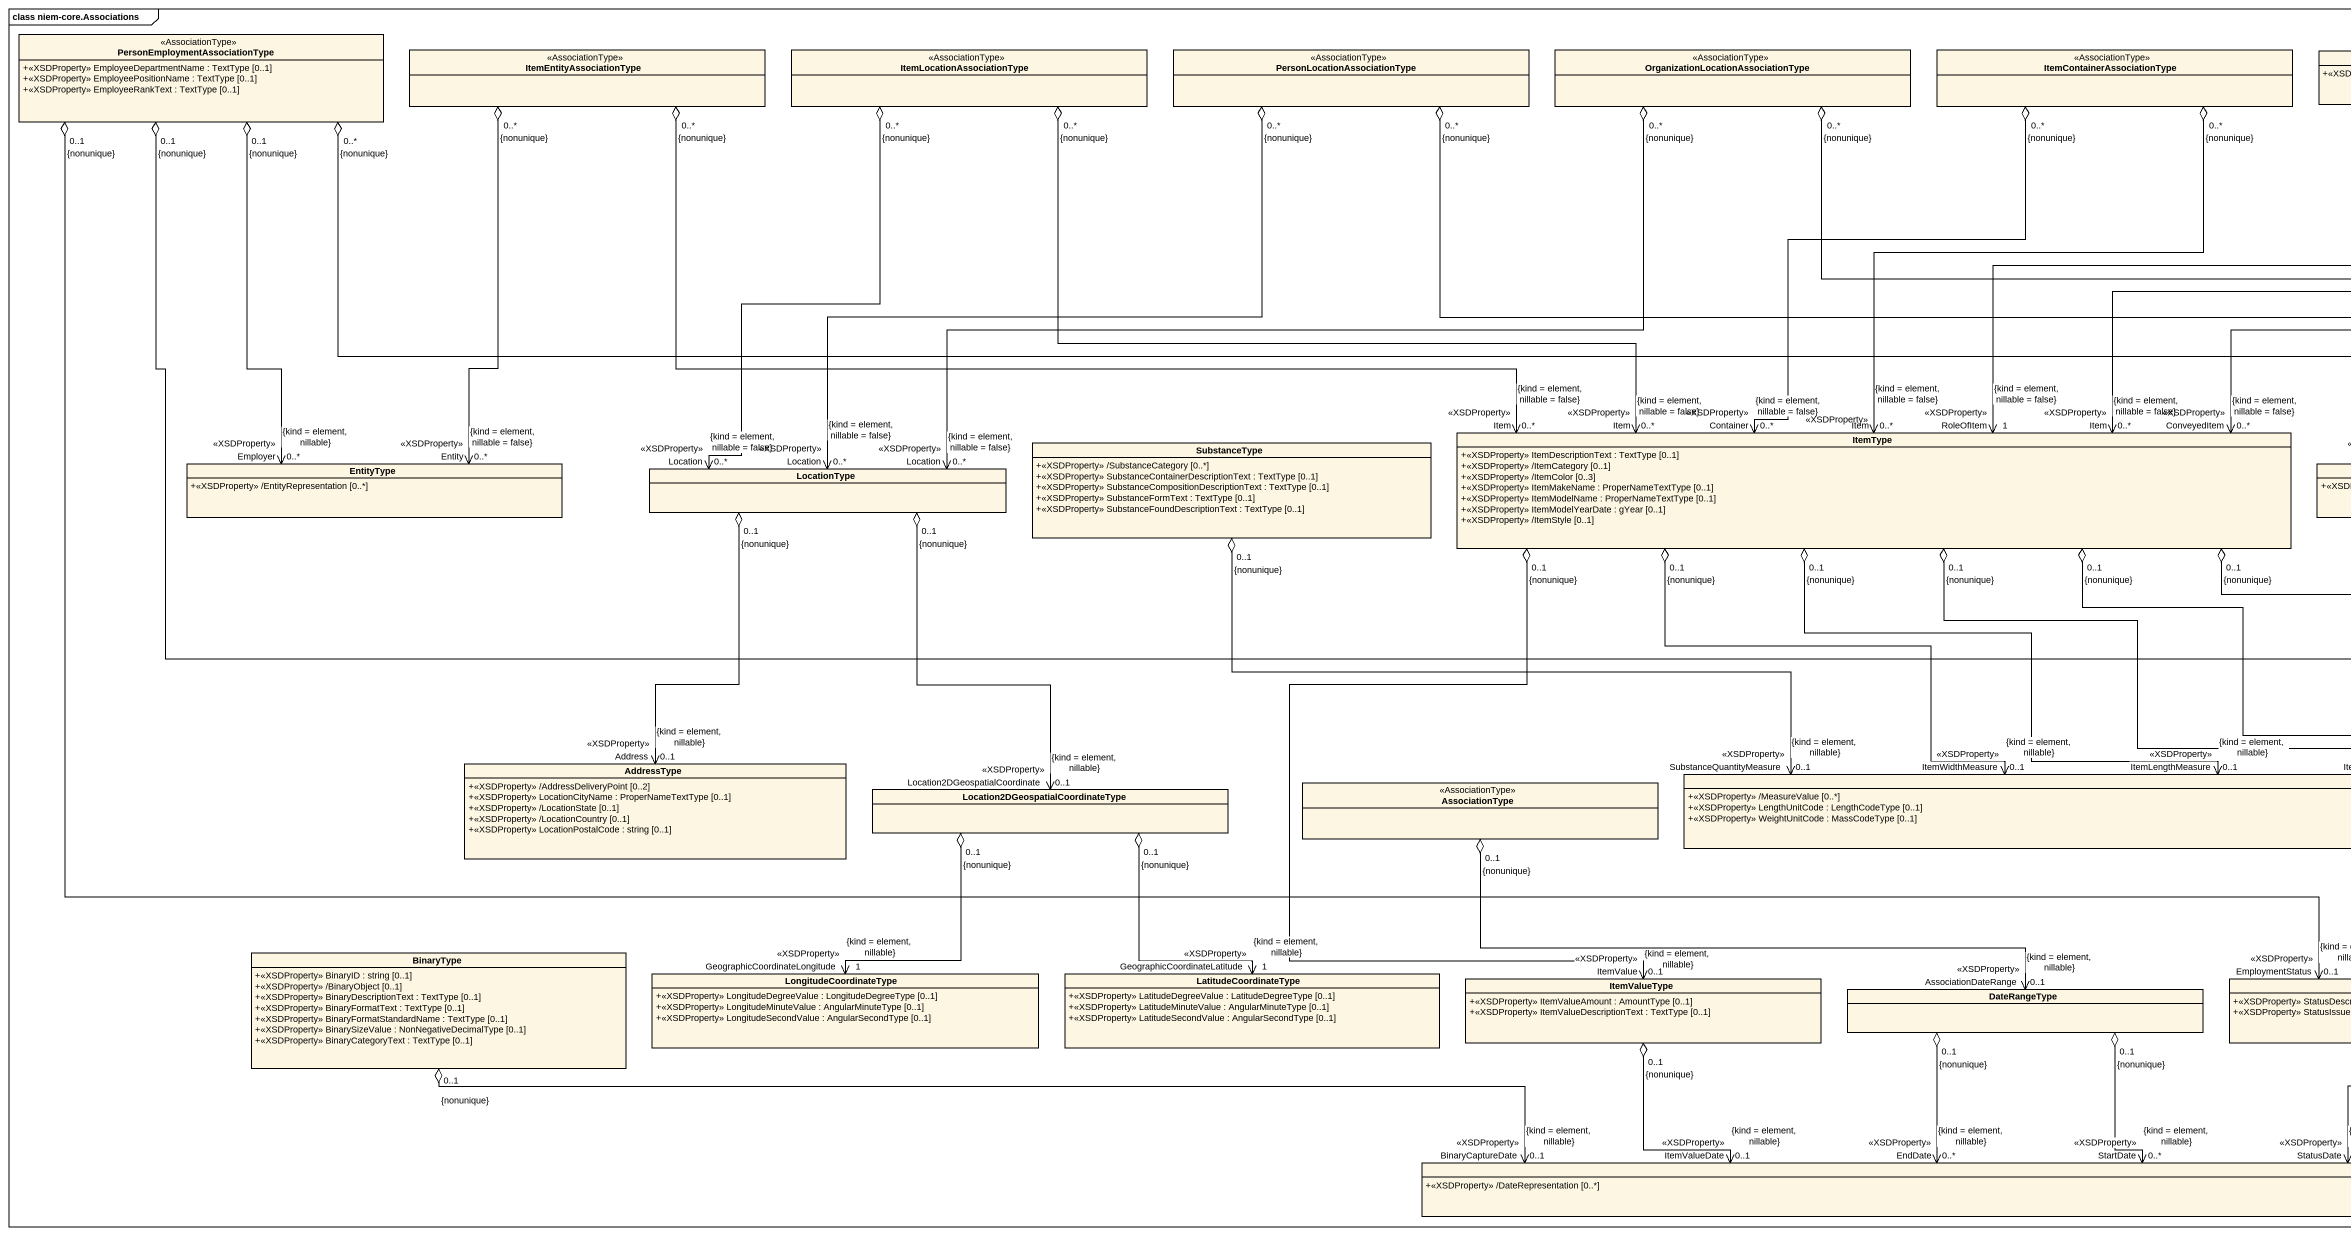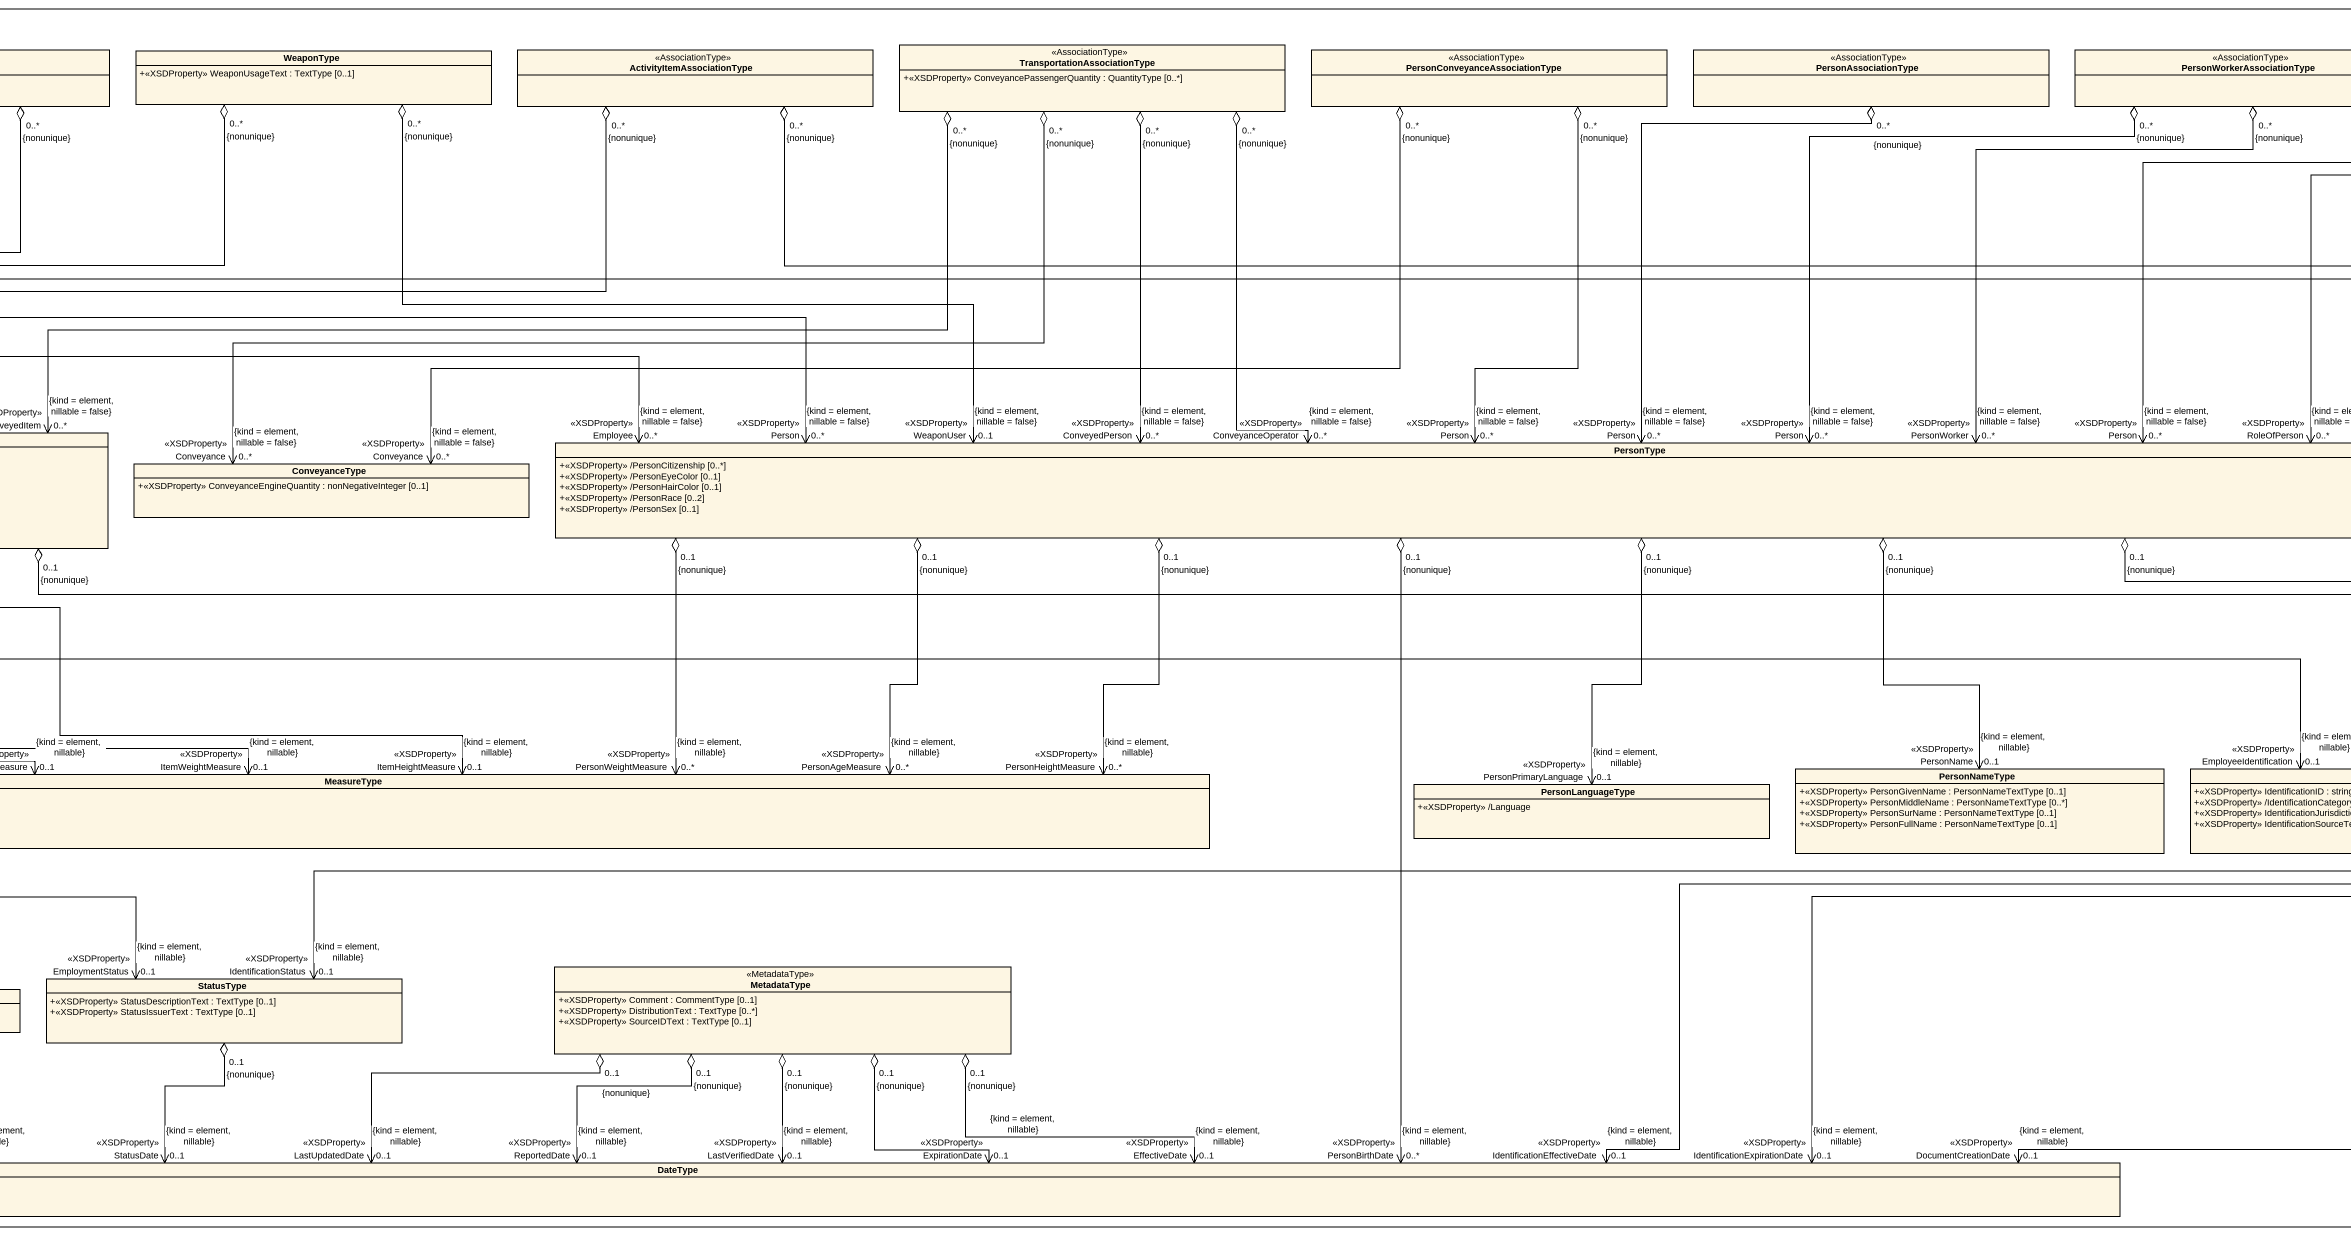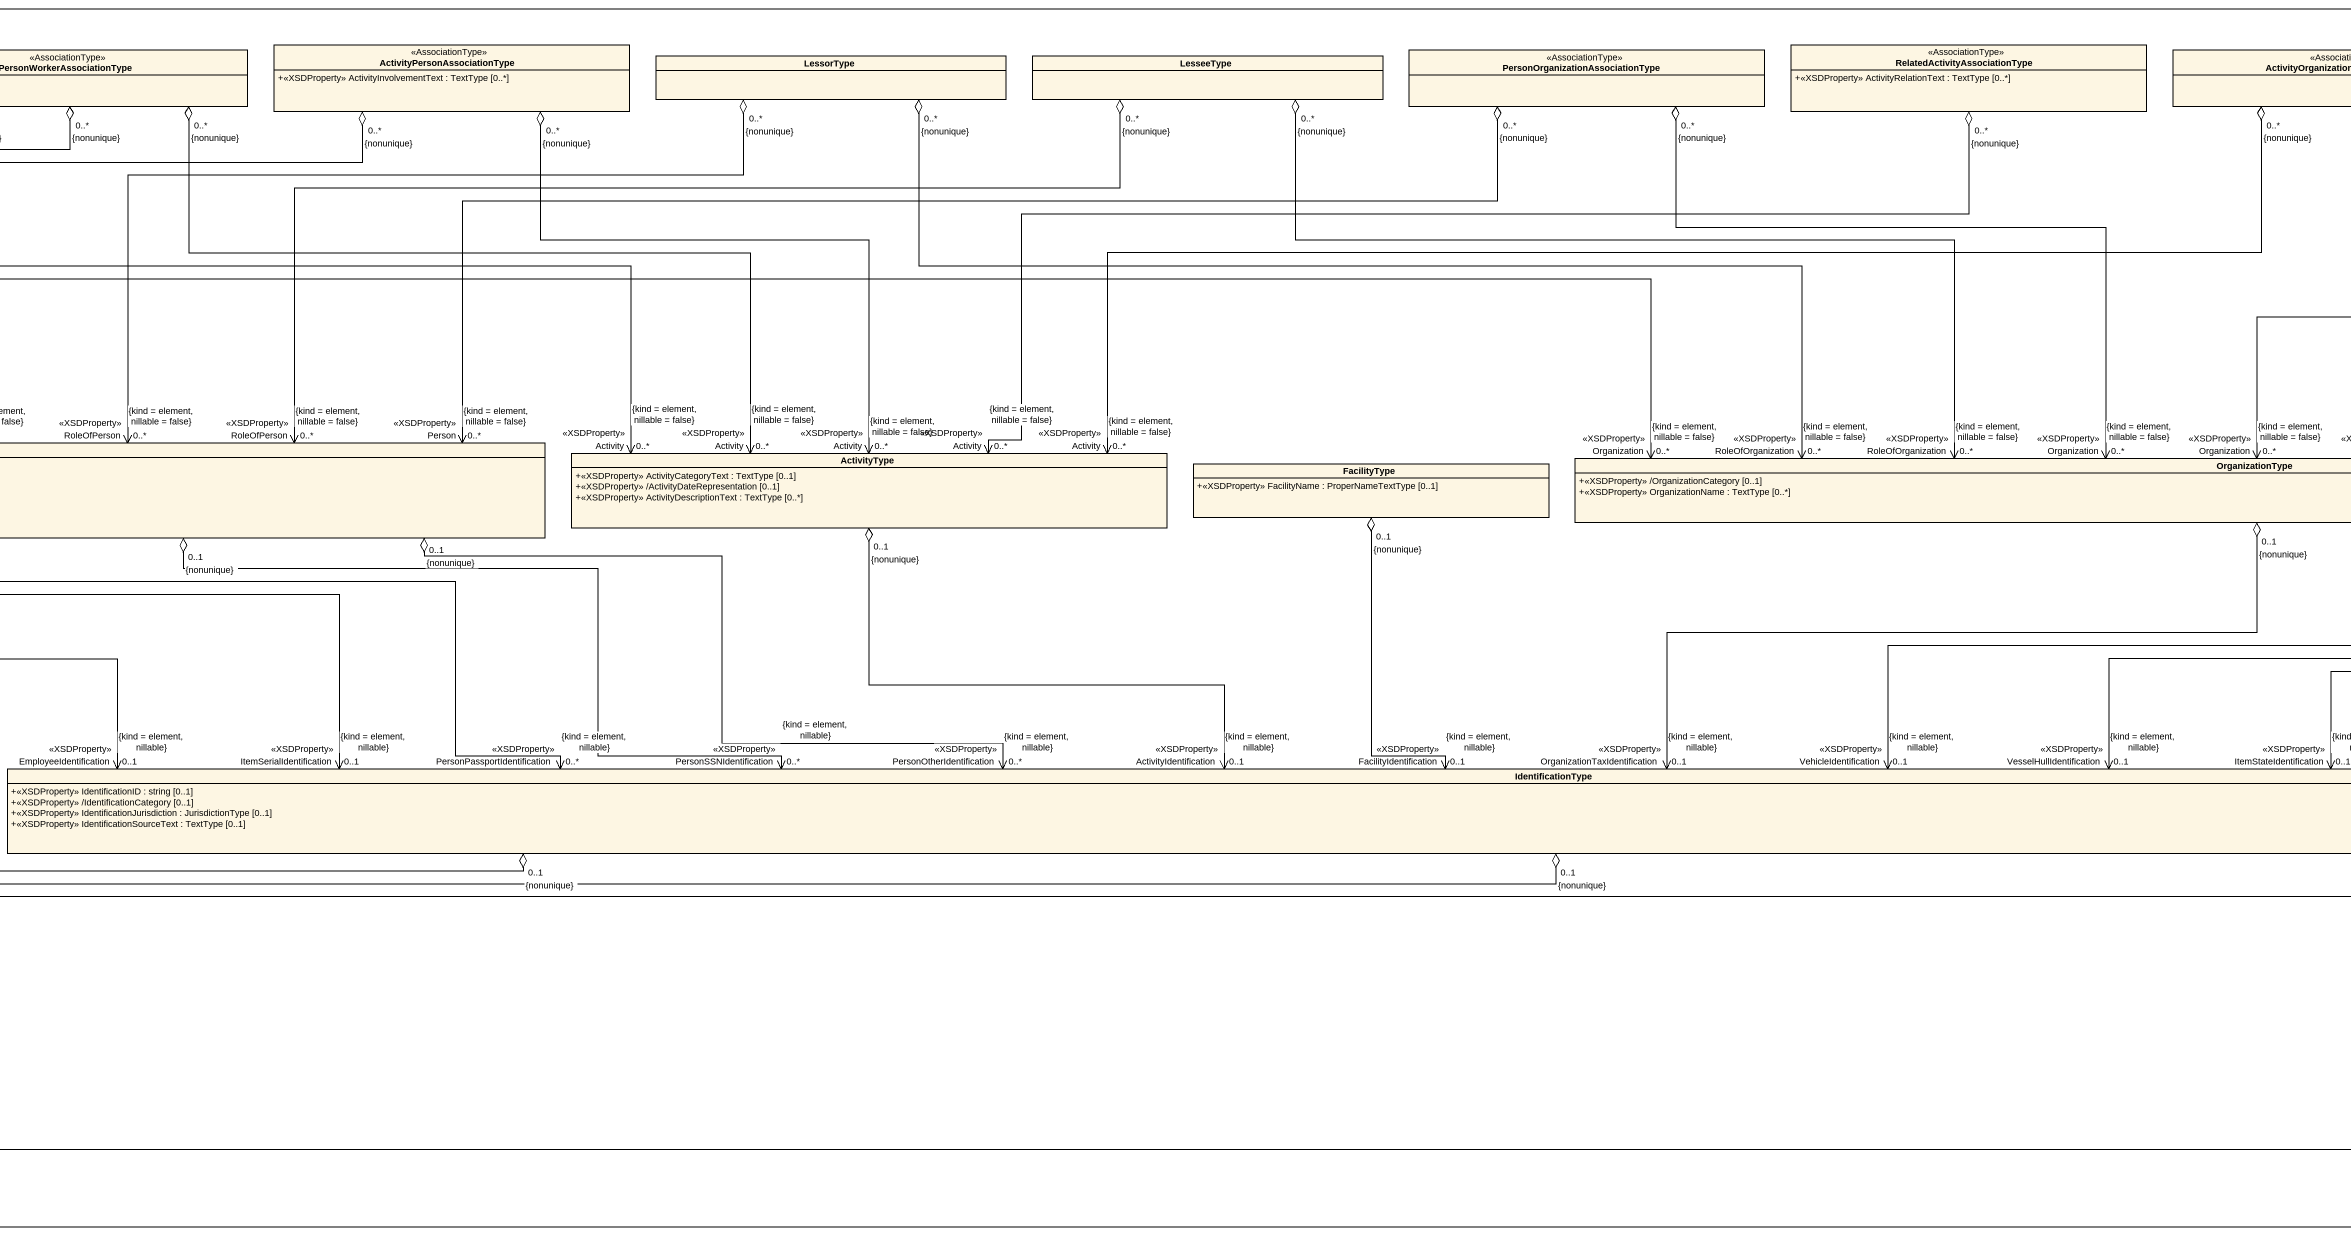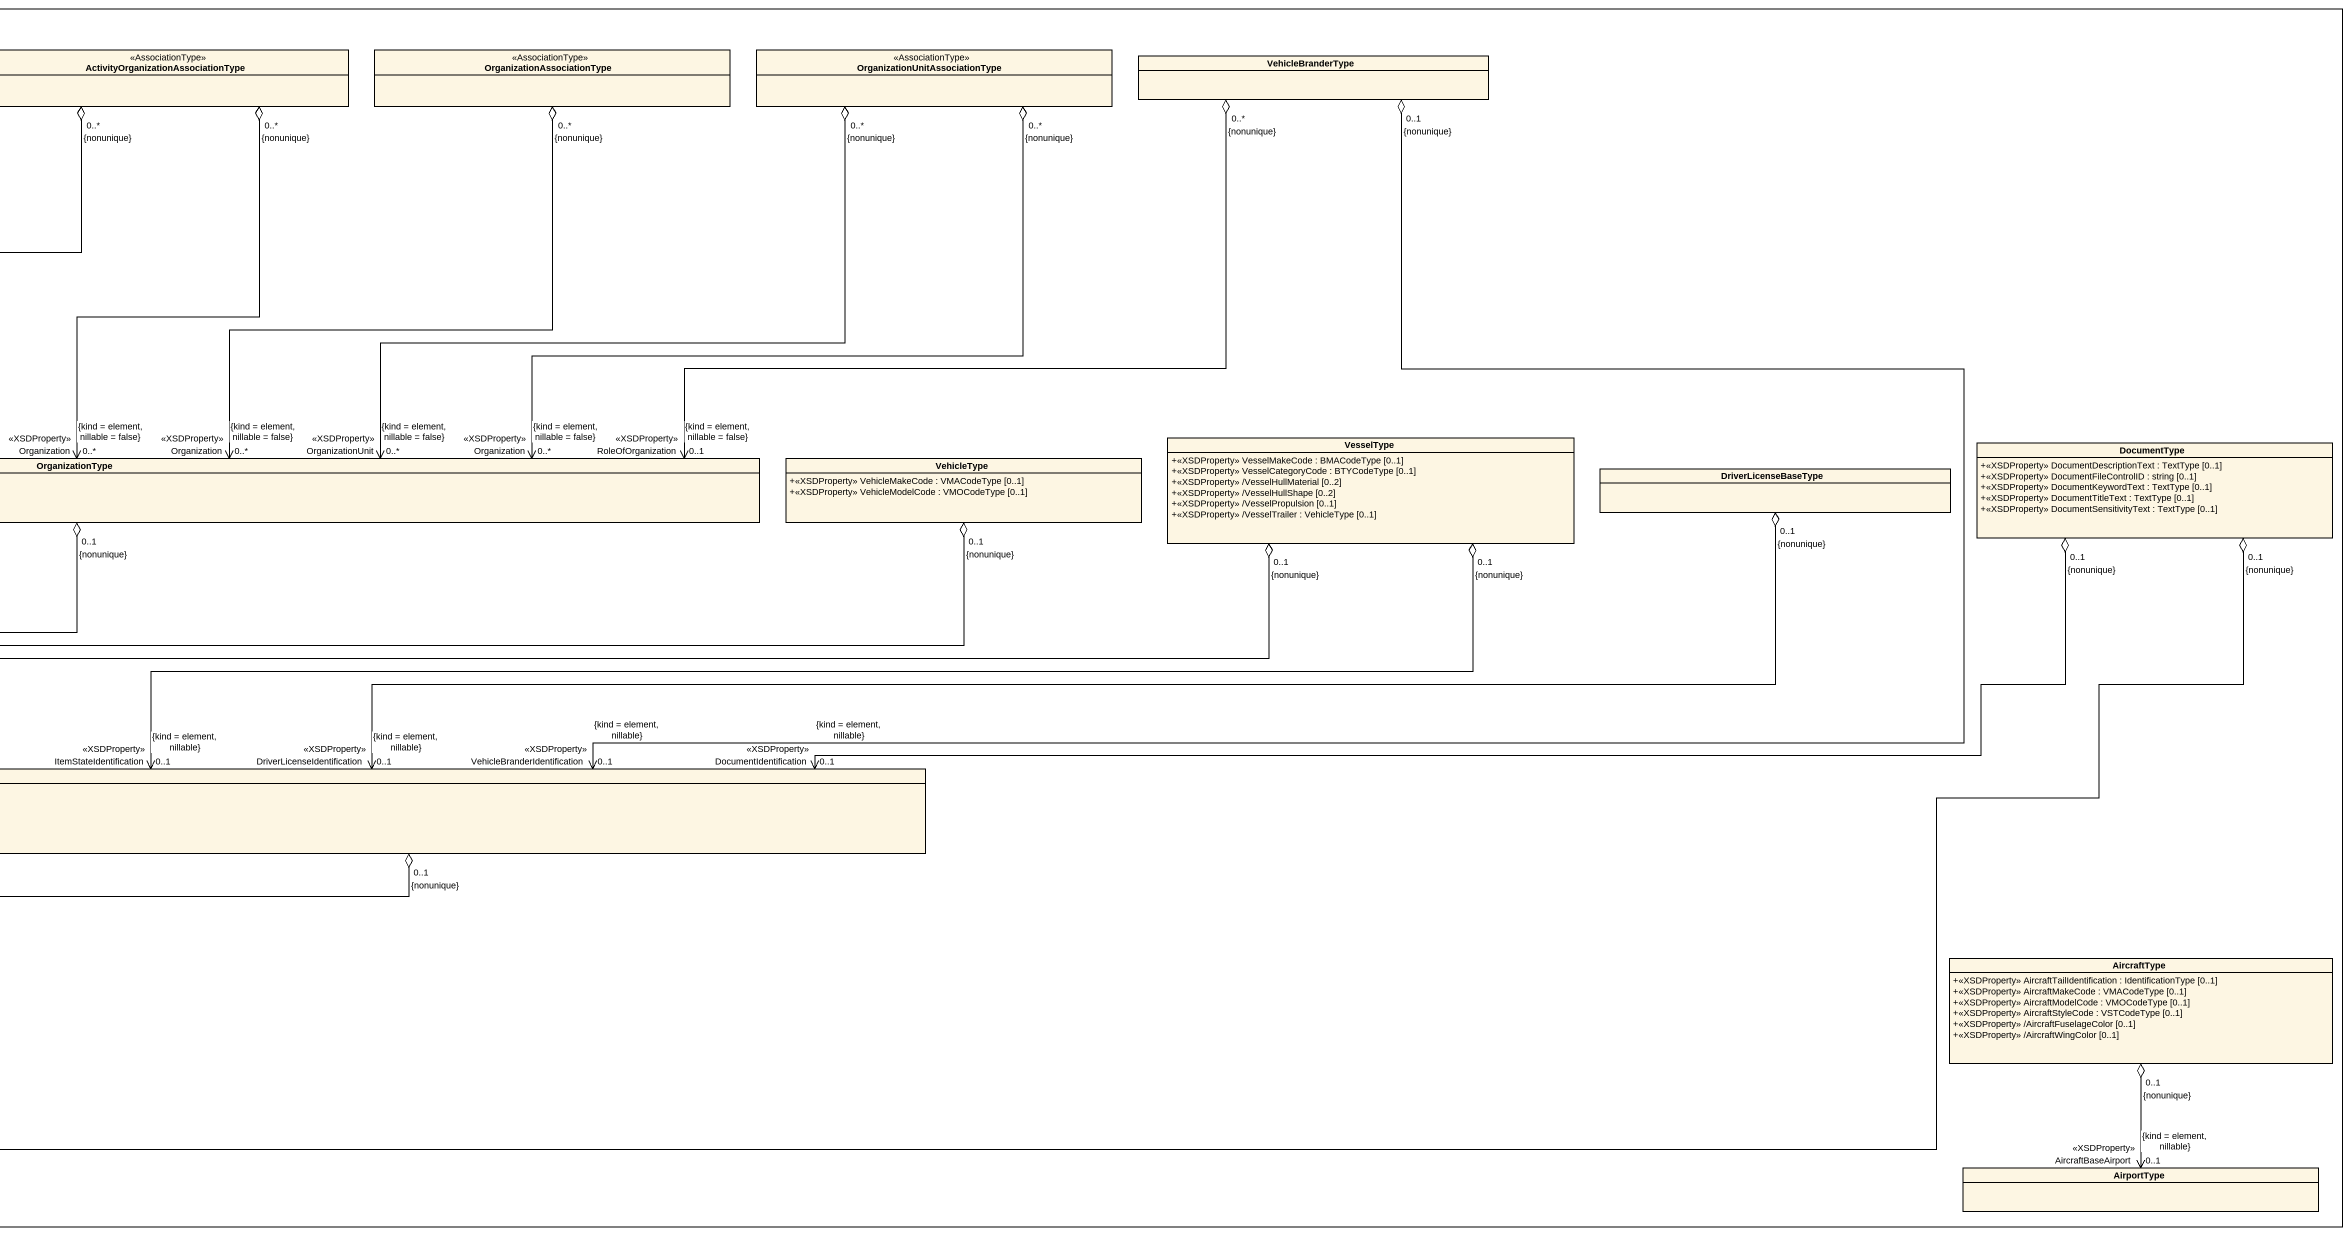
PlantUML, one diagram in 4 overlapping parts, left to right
@startuml
mainframe class niem-core.Associations
hide circle
hide empty members
skinparam classAttributeIconSize 0
class "PersonEmploymentAssociationType" as PersonEmploymentAssociationT <<AssociationType>> {
  +<<XSDProperty>> EmployeeDepartmentName : TextType [0..1]
  +<<XSDProperty>> EmployeePositionName : TextType [0..1]
  +<<XSDProperty>> EmployeeRankText : TextType [0..1]
}
class ItemEntityAssociationType <<AssociationType>>
class ItemLocationAssociationType <<AssociationType>>
class "PersonLocationAssociationType" as PersonLocationAssociationTyp <<AssociationType>>
class "OrganizationLocationAssociationType" as OrganizationLocationAssociat <<AssociationType>>
class ItemContainerAssociationType <<AssociationType>>
class WeaponType {
  +<<XSDProperty>> WeaponUsageText : TextType [0..1]
}
class ActivityItemAssociationType <<AssociationType>>
class "TransportationAssociationType" as TransportationAssociationTyp <<AssociationType>> {
  +<<XSDProperty>> ConveyancePassengerQuantity : QuantityType [0..*]
}
class "PersonConveyanceAssociationType" as PersonConveyanceAssociationT <<AssociationType>>
class PersonAssociationType <<AssociationType>>
class PersonWorkerAssociationType <<AssociationType>>
class "ActivityPersonAssociationType" as ActivityPersonAssociationTyp <<AssociationType>> {
  +<<XSDProperty>> ActivityInvolvementText : TextType [0..*]
}
class LessorType
class LesseeType
class "PersonOrganizationAssociationType" as PersonOrganizationAssociatio <<AssociationType>>
class "RelatedActivityAssociationType" as RelatedActivityAssociationTy <<AssociationType>> {
  +<<XSDProperty>> ActivityRelationText : TextType [0..*]
}
class "ActivityOrganizationAssociationType" as ActivityOrganizationAssociat <<AssociationType>>
class OrganizationAssociationType <<AssociationType>>
class "OrganizationUnitAssociationType" as OrganizationUnitAssociationT <<AssociationType>>
class VehicleBranderType
class EntityType {
  +<<XSDProperty>> /EntityRepresentation [0..*]
}
class LocationType
class SubstanceType {
  +<<XSDProperty>> /SubstanceCategory [0..*]
  +<<XSDProperty>> SubstanceContainerDescriptionText : TextType [0..1]
  +<<XSDProperty>> SubstanceCompositionDescriptionText : TextType [0..1]
  +<<XSDProperty>> SubstanceFormText : TextType [0..1]
  +<<XSDProperty>> SubstanceFoundDescriptionText : TextType [0..1]
}
class ItemType {
  +<<XSDProperty>> ItemDescriptionText : TextType [0..1]
  +<<XSDProperty>> /ItemCategory [0..1]
  +<<XSDProperty>> /ItemColor [0..3]
  +<<XSDProperty>> ItemMakeName : ProperNameTextType [0..1]
  +<<XSDProperty>> ItemModelName : ProperNameTextType [0..1]
  +<<XSDProperty>> ItemModelYearDate : gYear [0..1]
  +<<XSDProperty>> /ItemStyle [0..1]
}
class ConveyanceType {
  +<<XSDProperty>> ConveyanceEngineQuantity : nonNegativeInteger [0..1]
}
class PersonType {
  +<<XSDProperty>> /PersonCitizenship [0..*]
  +<<XSDProperty>> /PersonEyeColor [0..1]
  +<<XSDProperty>> /PersonHairColor [0..1]
  +<<XSDProperty>> /PersonRace [0..2]
  +<<XSDProperty>> /PersonSex [0..1]
}
class ActivityType {
  +<<XSDProperty>> ActivityCategoryText : TextType [0..1]
  +<<XSDProperty>> /ActivityDateRepresentation [0..1]
  +<<XSDProperty>> ActivityDescriptionText : TextType [0..*]
}
class FacilityType {
  +<<XSDProperty>> FacilityName : ProperNameTextType [0..1]
}
class OrganizationType {
  +<<XSDProperty>> /OrganizationCategory [0..1]
  +<<XSDProperty>> OrganizationName : TextType [0..*]
}
class VehicleType {
  +<<XSDProperty>> VehicleMakeCode : VMACodeType [0..1]
  +<<XSDProperty>> VehicleModelCode : VMOCodeType [0..1]
}
class VesselType {
  +<<XSDProperty>> VesselMakeCode : BMACodeType [0..1]
  +<<XSDProperty>> VesselCategoryCode : BTYCodeType [0..1]
  +<<XSDProperty>> /VesselHullMaterial [0..2]
  +<<XSDProperty>> /VesselHullShape [0..2]
  +<<XSDProperty>> /VesselPropulsion [0..1]
  +<<XSDProperty>> /VesselTrailer : VehicleType [0..1]
}
class DriverLicenseBaseType
class DocumentType {
  +<<XSDProperty>> DocumentDescriptionText : TextType [0..1]
  +<<XSDProperty>> DocumentFileControlID : string [0..1]
  +<<XSDProperty>> DocumentKeywordText : TextType [0..1]
  +<<XSDProperty>> DocumentTitleText : TextType [0..1]
  +<<XSDProperty>> DocumentSensitivityText : TextType [0..1]
}
class AddressType {
  +<<XSDProperty>> /AddressDeliveryPoint [0..2]
  +<<XSDProperty>> LocationCityName : ProperNameTextType [0..1]
  +<<XSDProperty>> /LocationState [0..1]
  +<<XSDProperty>> /LocationCountry [0..1]
  +<<XSDProperty>> LocationPostalCode : string [0..1]
}
class MeasureType {
  +<<XSDProperty>> /MeasureValue [0..*]
  +<<XSDProperty>> LengthUnitCode : LengthCodeType [0..1]
  +<<XSDProperty>> WeightUnitCode : MassCodeType [0..1]
}
class PersonNameType {
  +<<XSDProperty>> PersonGivenName : PersonNameTextType [0..1]
  +<<XSDProperty>> PersonMiddleName : PersonNameTextType [0..*]
  +<<XSDProperty>> PersonSurName : PersonNameTextType [0..1]
  +<<XSDProperty>> PersonFullName : PersonNameTextType [0..1]
}
class IdentificationType {
  +<<XSDProperty>> IdentificationID : string [0..1]
  +<<XSDProperty>> /IdentificationCategory [0..1]
  +<<XSDProperty>> IdentificationJurisdiction : JurisdictionType [0..1]
  +<<XSDProperty>> IdentificationSourceText : TextType [0..1]
}
class "Location2DGeospatialCoordinateType" as Location2DGeospatialCoordina
class AssociationType <<AssociationType>>
class PersonLanguageType {
  +<<XSDProperty>> /Language
}
class BinaryType {
  +<<XSDProperty>> BinaryID : string [0..1]
  +<<XSDProperty>> /BinaryObject [0..1]
  +<<XSDProperty>> BinaryDescriptionText : TextType [0..1]
  +<<XSDProperty>> BinaryFormatText : TextType [0..1]
  +<<XSDProperty>> BinaryFormatStandardName : TextType [0..1]
  +<<XSDProperty>> BinarySizeValue : NonNegativeDecimalType [0..1]
  +<<XSDProperty>> BinaryCategoryText : TextType [0..1]
}
class MetadataType <<MetadataType>> {
  +<<XSDProperty>> Comment : CommentType [0..1]
  +<<XSDProperty>> DistributionText : TextType [0..*]
  +<<XSDProperty>> SourceIDText : TextType [0..1]
}
class AircraftType {
  +<<XSDProperty>> AircraftTailIdentification : IdentificationType [0..1]
  +<<XSDProperty>> AircraftMakeCode : VMACodeType [0..1]
  +<<XSDProperty>> AircraftModelCode : VMOCodeType [0..1]
  +<<XSDProperty>> AircraftStyleCode : VSTCodeType [0..1]
  +<<XSDProperty>> /AircraftFuselageColor [0..1]
  +<<XSDProperty>> /AircraftWingColor [0..1]
}
class LongitudeCoordinateType {
  +<<XSDProperty>> LongitudeDegreeValue : LongitudeDegreeType [0..1]
  +<<XSDProperty>> LongitudeMinuteValue : AngularMinuteType [0..1]
  +<<XSDProperty>> LongitudeSecondValue : AngularSecondType [0..1]
}
class LatitudeCoordinateType {
  +<<XSDProperty>> LatitudeDegreeValue : LatitudeDegreeType [0..1]
  +<<XSDProperty>> LatitudeMinuteValue : AngularMinuteType [0..1]
  +<<XSDProperty>> LatitudeSecondValue : AngularSecondType [0..1]
}
class ItemValueType {
  +<<XSDProperty>> ItemValueAmount : AmountType [0..1]
  +<<XSDProperty>> ItemValueDescriptionText : TextType [0..1]
}
class DateRangeType
class StatusType {
  +<<XSDProperty>> StatusDescriptionText : TextType [0..1]
  +<<XSDProperty>> StatusIssuerText : TextType [0..1]
}
class DateType {
  +<<XSDProperty>> /DateRepresentation [0..*]
}
class AirportType
PersonEmploymentAssociationT "0..1\n{nonunique}" o--> "Employer\n<<XSDProperty>>\n0..*\n{kind = element, nillable}" EntityType
PersonEmploymentAssociationT "0..*\n{nonunique}" o-right-> "Employee\n<<XSDProperty>>\n0..*\n{kind = element, nillable = false}" PersonType
PersonEmploymentAssociationT "0..1\n{nonunique}" o-right-> "EmployeeIdentification\n<<XSDProperty>>\n0..1\n{kind = element, nillable}" IdentificationType
PersonEmploymentAssociationT "0..1\n{nonunique}" o-right-> "EmploymentStatus\n<<XSDProperty>>\n0..1\n{kind = element, nillable}" StatusType
ItemEntityAssociationType "0..*\n{nonunique}" o--> "Entity\n<<XSDProperty>>\n0..*\n{kind = element, nillable = false}" EntityType
ItemEntityAssociationType "0..*\n{nonunique}" o-right-> "Item\n<<XSDProperty>>\n0..*\n{kind = element, nillable = false}" ItemType
ItemLocationAssociationType "0..*\n{nonunique}" o--> "Location\n<<XSDProperty>>\n0..*\n{kind = element, nillable = false}" LocationType
ItemLocationAssociationType "0..*\n{nonunique}" o-right-> "Item\n<<XSDProperty>>\n0..*\n{kind = element, nillable = false}" ItemType
PersonLocationAssociationTyp "0..*\n{nonunique}" o--> "Location\n<<XSDProperty>>\n0..*\n{kind = element, nillable = false}" LocationType
PersonLocationAssociationTyp "0..*\n{nonunique}" o-right-> "Person\n<<XSDProperty>>\n0..*\n{kind = element, nillable = false}" PersonType
OrganizationLocationAssociat "0..*\n{nonunique}" o-left-> "Location\n<<XSDProperty>>\n0..*\n{kind = element, nillable = false}" LocationType
OrganizationLocationAssociat "0..*\n{nonunique}" o-right-> "Organization\n<<XSDProperty>>\n0..*\n{kind = element, nillable = false}" OrganizationType
ItemContainerAssociationType "0..*\n{nonunique}" o--> "Container\n<<XSDProperty>>\n0..*\n{kind = element, nillable = false}" ItemType
ItemContainerAssociationType "0..*\n{nonunique}" o--> "Item\n<<XSDProperty>>\n0..*\n{kind = element, nillable = false}" ItemType
WeaponType "0..*\n{nonunique}" o--> "RoleOfItem\n<<XSDProperty>>\n1\n{kind = element, nillable = false}" ItemType
WeaponType "0..*\n{nonunique}" o-right-> "WeaponUser\n<<XSDProperty>>\n0..1\n{kind = element, nillable = false}" PersonType
ActivityItemAssociationType "0..*\n{nonunique}" o-left-> "Item\n<<XSDProperty>>\n0..*\n{kind = element, nillable = false}" ItemType
ActivityItemAssociationType "0..*\n{nonunique}" o-right-> "Activity\n<<XSDProperty>>\n0..*\n{kind = element, nillable = false}" ActivityType
TransportationAssociationTyp "0..*\n{nonunique}" o-left-> "ConveyedItem\n<<XSDProperty>>\n0..*\n{kind = element, nillable = false}" ItemType
TransportationAssociationTyp "0..*\n{nonunique}" o-left-> "Conveyance\n<<XSDProperty>>\n0..*\n{kind = element, nillable = false}" ConveyanceType
TransportationAssociationTyp "0..*\n{nonunique}" o--> "ConveyedPerson\n<<XSDProperty>>\n0..*\n{kind = element, nillable = false}" PersonType
TransportationAssociationTyp "0..*\n{nonunique}" o--> "ConveyanceOperator\n<<XSDProperty>>\n0..*\n{kind = element, nillable = false}" PersonType
PersonConveyanceAssociationT "0..*\n{nonunique}" o-left-> "Conveyance\n<<XSDProperty>>\n0..*\n{kind = element, nillable = false}" ConveyanceType
PersonConveyanceAssociationT "0..*\n{nonunique}" o--> "Person\n<<XSDProperty>>\n0..*\n{kind = element, nillable = false}" PersonType
PersonAssociationType "0..*\n{nonunique}" o--> "Person\n<<XSDProperty>>\n0..*\n{kind = element, nillable = false}" PersonType
PersonWorkerAssociationType "0..*\n{nonunique}" o--> "Person\n<<XSDProperty>>\n0..*\n{kind = element, nillable = false}" PersonType
PersonWorkerAssociationType "0..*\n{nonunique}" o--> "PersonWorker\n<<XSDProperty>>\n0..*\n{kind = element, nillable = false}" PersonType
PersonWorkerAssociationType "0..*\n{nonunique}" o-right-> "Activity\n<<XSDProperty>>\n0..*\n{kind = element, nillable = false}" ActivityType
ActivityPersonAssociationTyp "0..*\n{nonunique}" o-left-> "Person\n<<XSDProperty>>\n0..*\n{kind = element, nillable = false}" PersonType
ActivityPersonAssociationTyp "0..*\n{nonunique}" o--> "Activity\n<<XSDProperty>>\n0..*\n{kind = element, nillable = false}" ActivityType
LessorType "0..*\n{nonunique}" o-left-> "RoleOfPerson\n<<XSDProperty>>\n0..*\n{kind = element, nillable = false}" PersonType
LessorType "0..*\n{nonunique}" o-right-> "RoleOfOrganization\n<<XSDProperty>>\n0..*\n{kind = element, nillable = false}" OrganizationType
LesseeType "0..*\n{nonunique}" o-left-> "RoleOfPerson\n<<XSDProperty>>\n0..*\n{kind = element, nillable = false}" PersonType
LesseeType "0..*\n{nonunique}" o-right-> "RoleOfOrganization\n<<XSDProperty>>\n0..*\n{kind = element, nillable = false}" OrganizationType
PersonOrganizationAssociatio "0..*\n{nonunique}" o-left-> "Person\n<<XSDProperty>>\n0..*\n{kind = element, nillable = false}" PersonType
PersonOrganizationAssociatio "0..*\n{nonunique}" o--> "Organization\n<<XSDProperty>>\n0..*\n{kind = element, nillable = false}" OrganizationType
RelatedActivityAssociationTy "0..*\n{nonunique}" o-left-> "Activity\n<<XSDProperty>>\n0..*\n{kind = element, nillable = false}" ActivityType
ActivityOrganizationAssociat "0..*\n{nonunique}" o-left-> "Activity\n<<XSDProperty>>\n0..*\n{kind = element, nillable = false}" ActivityType
ActivityOrganizationAssociat "0..*\n{nonunique}" o--> "Organization\n<<XSDProperty>>\n0..*\n{kind = element, nillable = false}" OrganizationType
OrganizationAssociationType "0..*\n{nonunique}" o--> "Organization\n<<XSDProperty>>\n0..*\n{kind = element, nillable = false}" OrganizationType
OrganizationUnitAssociationT "0..*\n{nonunique}" o-left-> "OrganizationUnit\n<<XSDProperty>>\n0..*\n{kind = element, nillable = false}" OrganizationType
OrganizationUnitAssociationT "0..*\n{nonunique}" o-left-> "Organization\n<<XSDProperty>>\n0..*\n{kind = element, nillable = false}" OrganizationType
VehicleBranderType "0..*\n{nonunique}" o-left-> "RoleOfOrganization\n<<XSDProperty>>\n0..1\n{kind = element, nillable = false}" OrganizationType
VehicleBranderType "0..1\n{nonunique}" o-left-> "VehicleBranderIdentification\n<<XSDProperty>>\n0..1\n{kind = element, nillable}" IdentificationType
LocationType "0..1\n{nonunique}" o--> "Address\n<<XSDProperty>>\n0..1\n{kind = element, nillable}" AddressType
LocationType "0..1\n{nonunique}" o--> "Location2DGeospatialCoordinate\n<<XSDProperty>>\n0..1\n{kind = element, nillable}" Location2DGeospatialCoordina
SubstanceType "0..1\n{nonunique}" o-right-> "SubstanceQuantityMeasure\n<<XSDProperty>>\n0..1\n{kind = element, nillable}" MeasureType
ItemType "0..1\n{nonunique}" o-right-> "ItemWidthMeasure\n<<XSDProperty>>\n0..1\n{kind = element, nillable}" MeasureType
ItemType "0..1\n{nonunique}" o-right-> "ItemLengthMeasure\n<<XSDProperty>>\n0..1\n{kind = element, nillable}" MeasureType
ItemType "0..1\n{nonunique}" o-right-> "ItemWeightMeasure\n<<XSDProperty>>\n0..1\n{kind = element, nillable}" MeasureType
ItemType "0..1\n{nonunique}" o-right-> "ItemHeightMeasure\n<<XSDProperty>>\n0..1\n{kind = element, nillable}" MeasureType
ItemType "0..1\n{nonunique}" o-right-> "ItemSerialIdentification\n<<XSDProperty>>\n0..1\n{kind = element, nillable}" IdentificationType
ItemType "0..1\n{nonunique}" o--> "ItemValue\n<<XSDProperty>>\n0..1\n{kind = element, nillable}" ItemValueType
PersonType "0..1\n{nonunique}" o-left-> "PersonWeightMeasure\n<<XSDProperty>>\n0..*\n{kind = element, nillable}" MeasureType
PersonType "0..1\n{nonunique}" o-left-> "PersonAgeMeasure\n<<XSDProperty>>\n0..*\n{kind = element, nillable}" MeasureType
PersonType "0..1\n{nonunique}" o-left-> "PersonHeightMeasure\n<<XSDProperty>>\n0..*\n{kind = element, nillable}" MeasureType
PersonType "0..1\n{nonunique}" o--> "PersonName\n<<XSDProperty>>\n0..1\n{kind = element, nillable}" PersonNameType
PersonType "0..1\n{nonunique}" o-right-> "PersonPassportIdentification\n<<XSDProperty>>\n0..*\n{kind = element, nillable}" IdentificationType
PersonType "0..1\n{nonunique}" o-right-> "PersonSSNIdentification\n<<XSDProperty>>\n0..*\n{kind = element, nillable}" IdentificationType
PersonType "0..1\n{nonunique}" o-right-> "PersonOtherIdentification\n<<XSDProperty>>\n0..*\n{kind = element, nillable}" IdentificationType
PersonType "0..1\n{nonunique}" o--> "PersonPrimaryLanguage\n<<XSDProperty>>\n0..1\n{kind = element, nillable}" PersonLanguageType
PersonType "0..1\n{nonunique}" o--> "PersonBirthDate\n<<XSDProperty>>\n0..*\n{kind = element, nillable}" DateType
ActivityType "0..1\n{nonunique}" o-right-> "ActivityIdentification\n<<XSDProperty>>\n0..1\n{kind = element, nillable}" IdentificationType
FacilityType "0..1\n{nonunique}" o--> "FacilityIdentification\n<<XSDProperty>>\n0..1\n{kind = element, nillable}" IdentificationType
OrganizationType "0..1\n{nonunique}" o-left-> "OrganizationTaxIdentification\n<<XSDProperty>>\n0..1\n{kind = element, nillable}" IdentificationType
VehicleType "0..1\n{nonunique}" o-left-> "VehicleIdentification\n<<XSDProperty>>\n0..1\n{kind = element, nillable}" IdentificationType
VesselType "0..1\n{nonunique}" o-left-> "VesselHullIdentification\n<<XSDProperty>>\n0..1\n{kind = element, nillable}" IdentificationType
VesselType "0..1\n{nonunique}" o-left-> "ItemStateIdentification\n<<XSDProperty>>\n0..1\n{kind = element, nillable}" IdentificationType
DriverLicenseBaseType "0..1\n{nonunique}" o-left-> "DriverLicenseIdentification\n<<XSDProperty>>\n0..1\n{kind = element, nillable}" IdentificationType
DocumentType "0..1\n{nonunique}" o-left-> "DocumentIdentification\n<<XSDProperty>>\n0..1\n{kind = element, nillable}" IdentificationType
DocumentType "0..1\n{nonunique}" o-left-> "DocumentCreationDate\n<<XSDProperty>>\n0..1\n{kind = element, nillable}" DateType
IdentificationType "0..1\n{nonunique}" o-left-> "IdentificationStatus\n<<XSDProperty>>\n0..1\n{kind = element, nillable}" StatusType
IdentificationType "0..1\n{nonunique}" o-left-> "IdentificationEffectiveDate\n<<XSDProperty>>\n0..1\n{kind = element, nillable}" DateType
IdentificationType "0..1\n{nonunique}" o-left-> "IdentificationExpirationDate\n<<XSDProperty>>\n0..1\n{kind = element, nillable}" DateType
Location2DGeospatialCoordina "0..1\n{nonunique}" o--> "GeographicCoordinateLongitude\n<<XSDProperty>>\n1\n{kind = element, nillable}" LongitudeCoordinateType
Location2DGeospatialCoordina "0..1\n{nonunique}" o--> "GeographicCoordinateLatitude\n<<XSDProperty>>\n1\n{kind = element, nillable}" LatitudeCoordinateType
AssociationType "0..1\n{nonunique}" o-right-> "AssociationDateRange\n<<XSDProperty>>\n0..1\n{kind = element, nillable}" DateRangeType
BinaryType "0..1\n{nonunique}" o-right-> "BinaryCaptureDate\n<<XSDProperty>>\n0..1\n{kind = element, nillable}" DateType
MetadataType "0..1\n{nonunique}" o--> "LastUpdatedDate\n<<XSDProperty>>\n0..1\n{kind = element, nillable}" DateType
MetadataType "0..1\n{nonunique}" o--> "ReportedDate\n<<XSDProperty>>\n0..1\n{kind = element, nillable}" DateType
MetadataType "0..1\n{nonunique}" o--> "LastVerifiedDate\n<<XSDProperty>>\n0..1\n{kind = element, nillable}" DateType
MetadataType "0..1\n{nonunique}" o--> "ExpirationDate\n<<XSDProperty>>\n0..1\n{kind = element, nillable}" DateType
MetadataType "0..1\n{nonunique}" o--> "EffectiveDate\n<<XSDProperty>>\n0..1\n{kind = element, nillable}" DateType
AircraftType "0..1\n{nonunique}" o--> "AircraftBaseAirport\n<<XSDProperty>>\n0..1\n{kind = element, nillable}" AirportType
ItemValueType "0..1\n{nonunique}" o-right-> "ItemValueDate\n<<XSDProperty>>\n0..1\n{kind = element, nillable}" DateType
DateRangeType "0..1\n{nonunique}" o-right-> "EndDate\n<<XSDProperty>>\n0..*\n{kind = element, nillable}" DateType
DateRangeType "0..1\n{nonunique}" o-right-> "StartDate\n<<XSDProperty>>\n0..*\n{kind = element, nillable}" DateType
StatusType "0..1\n{nonunique}" o-right-> "StatusDate\n<<XSDProperty>>\n0..1\n{kind = element, nillable}" DateType
@enduml
